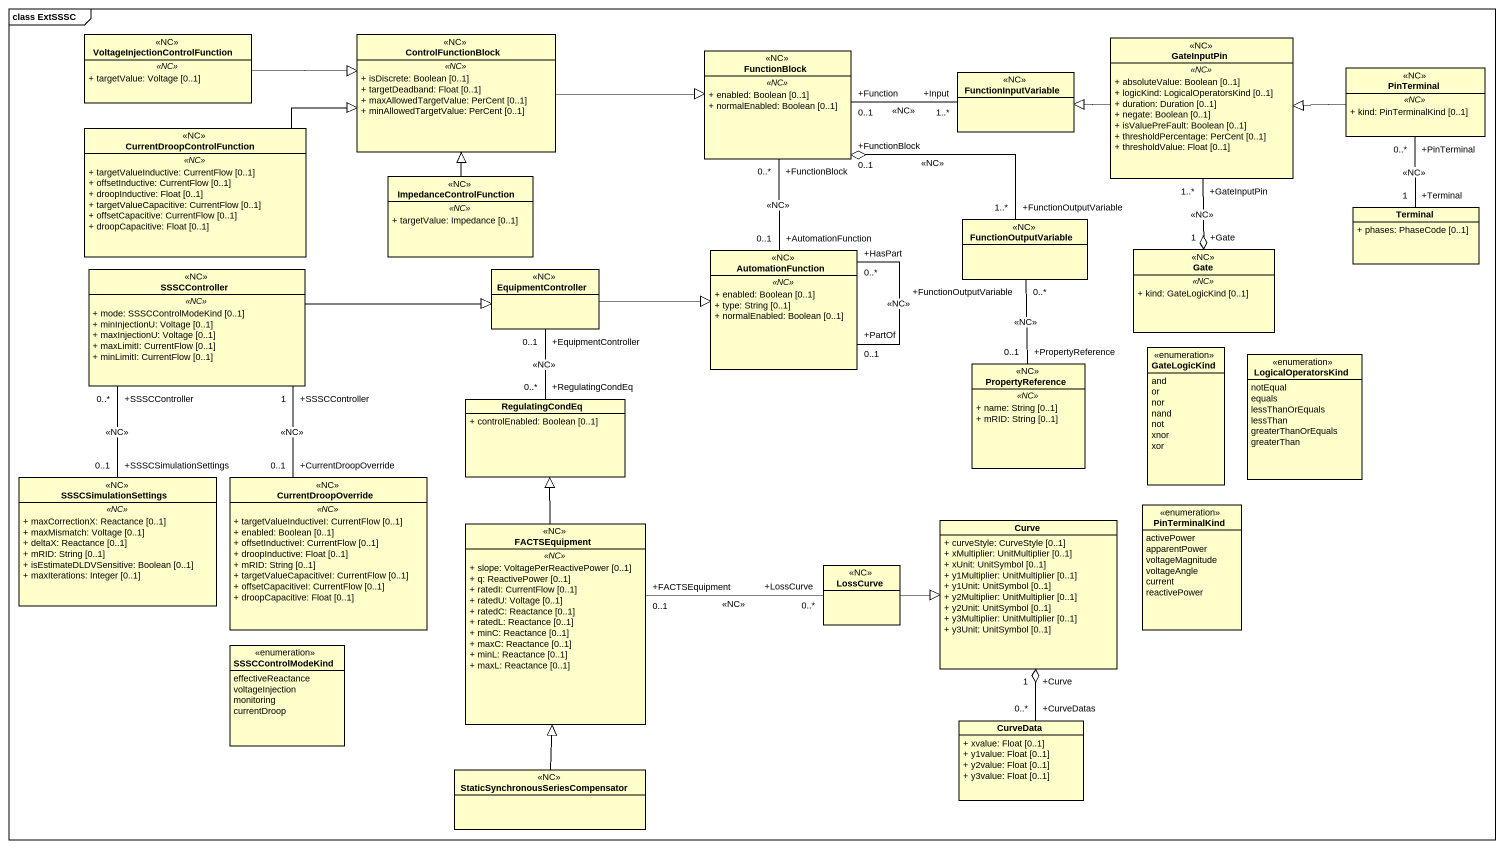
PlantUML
@startuml
mainframe class ExtSSSC
hide circle
hide empty members
skinparam classAttributeIconSize 0
class "VoltageInjectionControlFunction" as VoltageInjectionControlFunct <<NC>> {
  .. <<NC>> ..
  + targetValue: Voltage [0..1]
}
class ControlFunctionBlock <<NC>> {
  .. <<NC>> ..
  + isDiscrete: Boolean [0..1]
  + targetDeadband: Float [0..1]
  + maxAllowedTargetValue: PerCent [0..1]
  + minAllowedTargetValue: PerCent [0..1]
}
class GateInputPin <<NC>> {
  .. <<NC>> ..
  + absoluteValue: Boolean [0..1]
  + logicKind: LogicalOperatorsKind [0..1]
  + duration: Duration [0..1]
  + negate: Boolean [0..1]
  + isValuePreFault: Boolean [0..1]
  + thresholdPercentage: PerCent [0..1]
  + thresholdValue: Float [0..1]
}
class FunctionBlock <<NC>> {
  .. <<NC>> ..
  + enabled: Boolean [0..1]
  + normalEnabled: Boolean [0..1]
}
class FunctionInputVariable <<NC>>
class PinTerminal <<NC>> {
  .. <<NC>> ..
  + kind: PinTerminalKind [0..1]
}
class CurrentDroopControlFunction <<NC>> {
  .. <<NC>> ..
  + targetValueInductive: CurrentFlow [0..1]
  + offsetInductive: CurrentFlow [0..1]
  + droopInductive: Float [0..1]
  + targetValueCapacitive: CurrentFlow [0..1]
  + offsetCapacitive: CurrentFlow [0..1]
  + droopCapacitive: Float [0..1]
}
class ImpedanceControlFunction <<NC>> {
  .. <<NC>> ..
  + targetValue: Impedance [0..1]
}
class FunctionOutputVariable <<NC>>
class Terminal {
  + phases: PhaseCode [0..1]
}
class SSSCController <<NC>> {
  .. <<NC>> ..
  + mode: SSSCControlModeKind [0..1]
  + minInjectionU: Voltage [0..1]
  + maxInjectionU: Voltage [0..1]
  + maxLimitI: CurrentFlow [0..1]
  + minLimitI: CurrentFlow [0..1]
}
class EquipmentController <<NC>>
class AutomationFunction <<NC>> {
  .. <<NC>> ..
  + enabled: Boolean [0..1]
  + type: String [0..1]
  + normalEnabled: Boolean [0..1]
}
class Gate <<NC>> {
  .. <<NC>> ..
  + kind: GateLogicKind [0..1]
}
enum GateLogicKind {
  and
  or
  nor
  nand
  not
  xnor
  xor
}
class PropertyReference <<NC>> {
  .. <<NC>> ..
  + name: String [0..1]
  + mRID: String [0..1]
}
enum LogicalOperatorsKind {
  notEqual
  equals
  lessThanOrEquals
  lessThan
  greaterThanOrEquals
  greaterThan
}
class RegulatingCondEq {
  + controlEnabled: Boolean [0..1]
}
class SSSCSimulationSettings <<NC>> {
  .. <<NC>> ..
  + maxCorrectionX: Reactance [0..1]
  + maxMismatch: Voltage [0..1]
  + deltaX: Reactance [0..1]
  + mRID: String [0..1]
  + isEstimateDLDVSensitive: Boolean [0..1]
  + maxIterations: Integer [0..1]
}
class CurrentDroopOverride <<NC>> {
  .. <<NC>> ..
  + targetValueInductiveI: CurrentFlow [0..1]
  + enabled: Boolean [0..1]
  + offsetInductiveI: CurrentFlow [0..1]
  + droopInductive: Float [0..1]
  + mRID: String [0..1]
  + targetValueCapacitiveI: CurrentFlow [0..1]
  + offsetCapacitiveI: CurrentFlow [0..1]
  + droopCapacitive: Float [0..1]
}
class FACTSEquipment <<NC>> {
  .. <<NC>> ..
  + slope: VoltagePerReactivePower [0..1]
  + q: ReactivePower [0..1]
  + ratedI: CurrentFlow [0..1]
  + ratedU: Voltage [0..1]
  + ratedC: Reactance [0..1]
  + ratedL: Reactance [0..1]
  + minC: Reactance [0..1]
  + maxC: Reactance [0..1]
  + minL: Reactance [0..1]
  + maxL: Reactance [0..1]
}
class Curve {
  + curveStyle: CurveStyle [0..1]
  + xMultiplier: UnitMultiplier [0..1]
  + xUnit: UnitSymbol [0..1]
  + y1Multiplier: UnitMultiplier [0..1]
  + y1Unit: UnitSymbol [0..1]
  + y2Multiplier: UnitMultiplier [0..1]
  + y2Unit: UnitSymbol [0..1]
  + y3Multiplier: UnitMultiplier [0..1]
  + y3Unit: UnitSymbol [0..1]
}
enum PinTerminalKind {
  activePower
  apparentPower
  voltageMagnitude
  voltageAngle
  current
  reactivePower
}
class LossCurve <<NC>>
enum SSSCControlModeKind {
  effectiveReactance
  voltageInjection
  monitoring
  currentDroop
}
class CurveData {
  + xvalue: Float [0..1]
  + y1value: Float [0..1]
  + y2value: Float [0..1]
  + y3value: Float [0..1]
}
class "StaticSynchronousSeriesCompensator" as StaticSynchronousSeriesCompe <<NC>>
VoltageInjectionControlFunct -right-|> ControlFunctionBlock
ControlFunctionBlock -right-|> FunctionBlock
GateInputPin -left-|> FunctionInputVariable
GateInputPin "+GateInputPin\n1..*" --o "+Gate\n1" Gate : <<NC>>
FunctionBlock "+FunctionBlock\n0..*" -- "+AutomationFunction\n0..1" AutomationFunction : <<NC>>
FunctionInputVariable "+Input\n1..*" -left- "+Function\n0..1" FunctionBlock : <<NC>>
PinTerminal -left-|> GateInputPin
PinTerminal "+PinTerminal\n0..*" -- "+Terminal\n1" Terminal : <<NC>>
CurrentDroopControlFunction -right-|> ControlFunctionBlock
ImpedanceControlFunction -up-|> ControlFunctionBlock
FunctionOutputVariable "+FunctionOutputVariable\n1..*" -left-o "+FunctionBlock\n0..1" FunctionBlock : <<NC>>
FunctionOutputVariable "+FunctionOutputVariable\n0..*" -- "+PropertyReference\n0..1" PropertyReference : <<NC>>
SSSCController -right-|> EquipmentController
EquipmentController -right-|> AutomationFunction
EquipmentController "+EquipmentController\n0..1" -- "+RegulatingCondEq\n0..*" RegulatingCondEq : <<NC>>
AutomationFunction "+PartOf\n0..1" -- "+HasPart\n0..*" AutomationFunction : <<NC>>
SSSCSimulationSettings "+SSSCSimulationSettings\n0..1" -up- "+SSSCController\n0..*" SSSCController : <<NC>>
CurrentDroopOverride "+CurrentDroopOverride\n0..1" -up- "+SSSCController\n1" SSSCController : <<NC>>
FACTSEquipment -up-|> RegulatingCondEq
LossCurve "+LossCurve\n0..*" -left- "+FACTSEquipment\n0..1" FACTSEquipment : <<NC>>
LossCurve -right-|> Curve
CurveData "+CurveDatas\n0..*" -up-o "+Curve\n1" Curve
StaticSynchronousSeriesCompe -up-|> FACTSEquipment
@enduml
